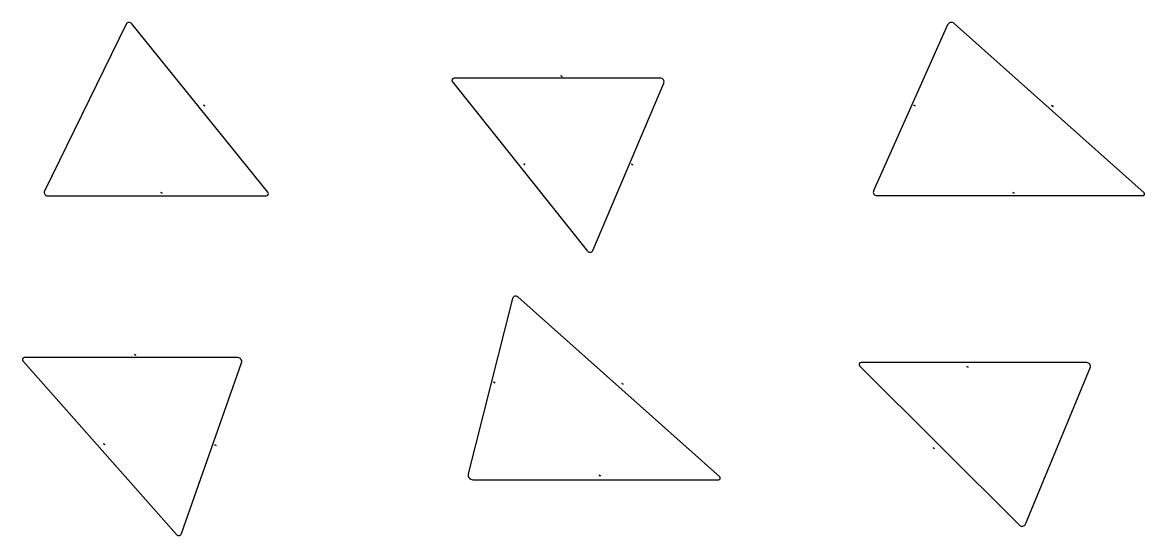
# Model space of a CAD drawing. Header units: metres. Extents: x -1 to 145, y -1 to 19.
# Drawn here: x -0.89 to 7.1, y 5.16 to 8.82 of the extents above; entities that cross this region are included whole.
import ezdxf

# ---------------------------------------------------------------- set-up
doc = ezdxf.new("R2010")
doc.units = ezdxf.units.M
doc.layers.add('LABELS', color=1, linetype='CONTINUOUS')
doc.layers.add('SHAPES', color=3, linetype='CONTINUOUS')

msp = doc.modelspace()

# ---------------------------------------------------------------- linework, layer by layer
at = {"layer": 'LABELS'}
for p, q in [((2.9487, 8.4341), (2.944, 8.4364)), ((2.944, 8.4364), (2.9534, 8.4318)), ((2.9487, 8.4341), (2.944, 8.4364)), ((2.9487, 8.4341), (2.944, 8.4364)), ((2.944, 8.4364), (2.944, 8.4364)), ((2.944, 8.4364), (2.9487, 8.4341)), ((2.9534, 8.4318), (2.944, 8.4364)), ((2.944, 8.4364), (2.944, 8.4364)), ((2.944, 8.4364), (2.9534, 8.4318)), ((2.9487, 8.4341), (2.944, 8.4364)), ((2.944, 8.4364), (2.9534, 8.4318)), ((2.9487, 8.4341), (2.944, 8.4364)), ((2.944, 8.4364), (2.944, 8.4364)), ((2.944, 8.4364), (2.9487, 8.4341)), ((2.944, 8.4364), (2.9487, 8.4341)), ((2.9487, 8.4341), (2.944, 8.4364)), ((2.944, 8.4364), (2.9534, 8.4318)), ((2.9534, 8.4318), (2.9487, 8.4341)), ((2.9534, 8.4318), (2.9487, 8.4341)), ((2.9487, 8.4341), (2.9534, 8.4318)), ((2.9534, 8.4318), (2.9487, 8.4341)), ((2.9487, 8.4341), (2.9534, 8.4318)), ((2.9534, 8.4318), (2.9487, 8.4341)), ((2.9487, 8.4341), (2.9534, 8.4318)), ((2.9534, 8.4318), (2.9487, 8.4341)), ((2.9487, 8.4341), (2.9534, 8.4318)), ((2.9487, 8.4341), (2.9487, 8.4341)), ((2.9534, 8.4318), (2.9534, 8.4318)), ((2.9534, 8.4318), (2.9534, 8.4318)), ((2.9534, 8.4318), (2.9534, 8.4318)), ((0.4052, 8.2252), (0.4005, 8.2275)), ((0.4005, 8.2275), (0.4005, 8.2275)), ((0.4005, 8.2275), (0.4052, 8.2252)), ((0.4005, 8.2275), (0.4098, 8.2229)), ((0.4052, 8.2252), (0.4005, 8.2275)), ((0.4005, 8.2275), (0.4005, 8.2275)), ((0.4005, 8.2275), (0.4052, 8.2252)), ((0.4098, 8.2229), (0.4005, 8.2275)), ((0.4005, 8.2275), (0.4098, 8.2229)), ((0.4052, 8.2252), (0.4005, 8.2275)), ((0.4005, 8.2275), (0.4005, 8.2275)), ((0.4005, 8.2275), (0.4052, 8.2252)), ((0.4098, 8.2229), (0.4005, 8.2275)), ((0.4005, 8.2275), (0.4005, 8.2275)), ((0.4005, 8.2275), (0.4098, 8.2229)), ((0.4052, 8.2252), (0.4005, 8.2275)), ((0.4005, 8.2275), (0.4098, 8.2229)), ((0.4052, 8.2252), (0.4005, 8.2275)), ((0.4005, 8.2275), (0.4005, 8.2275)), ((0.4005, 8.2275), (0.4052, 8.2252)), ((0.4005, 8.2275), (0.4098, 8.2229)), ((0.4098, 8.2229), (0.4005, 8.2275)), ((0.4005, 8.2275), (0.4098, 8.2229)), ((0.4098, 8.2229), (0.4052, 8.2252)), ((0.4052, 8.2252), (0.4098, 8.2229)), ((0.4052, 8.2252), (0.4098, 8.2229)), ((0.4098, 8.2229), (0.4052, 8.2252)), ((0.4052, 8.2252), (0.4098, 8.2229)), ((0.4052, 8.2252), (0.4098, 8.2229)), ((0.4098, 8.2229), (0.4052, 8.2252)), ((0.4052, 8.2252), (0.4098, 8.2229)), ((0.4098, 8.2229), (0.4052, 8.2252)), ((0.4052, 8.2252), (0.4098, 8.2229)), ((0.4098, 8.2229), (0.4052, 8.2252)), ((0.4052, 8.2252), (0.4098, 8.2229)), ((0.4098, 8.2229), (0.4098, 8.2229)), ((0.4098, 8.2229), (0.4098, 8.2229)), ((0.4098, 8.2229), (0.4098, 8.2229)), ((0.4098, 8.2229), (0.4098, 8.2229)), ((0.4098, 8.2229), (0.4098, 8.2229)), ((0.4098, 8.2229), (0.4098, 8.2229)), ((5.4679, 8.2233), (5.4587, 8.2281)), ((5.4587, 8.2281), (5.4589, 8.228)), ((5.4633, 8.2257), (5.4589, 8.228)), ((5.4589, 8.228), (5.4591, 8.2279)), ((5.4591, 8.2279), (5.4589, 8.228)), ((5.4589, 8.228), (5.4633, 8.2257)), ((5.4591, 8.2279), (5.4589, 8.228)), ((5.4589, 8.228), (5.4633, 8.2257)), ((5.4589, 8.228), (5.4681, 8.2232)), ((5.4591, 8.2279), (5.4589, 8.228)), ((5.4589, 8.228), (5.4633, 8.2257)), ((5.4589, 8.228), (5.4633, 8.2257)), ((5.459, 8.2279), (5.4682, 8.2231)), ((5.459, 8.2279), (5.4682, 8.2231)), ((5.4591, 8.2279), (5.4639, 8.2254)), ((5.4639, 8.2254), (5.4591, 8.2279)), ((5.4679, 8.2233), (5.4591, 8.2279)), ((5.4591, 8.2279), (5.4684, 8.2231)), ((5.4639, 8.2254), (5.4591, 8.2279)), ((5.4639, 8.2254), (5.4591, 8.2279)), ((5.4639, 8.2254), (5.4593, 8.2278)), ((5.4639, 8.2254), (5.4593, 8.2278)), ((5.4593, 8.2278), (5.4685, 8.223)), ((5.4679, 8.2233), (5.4633, 8.2257)), ((5.4633, 8.2257), (5.4681, 8.2232)), ((5.4633, 8.2257), (5.4681, 8.2232)), ((5.4633, 8.2257), (5.4681, 8.2232)), ((5.4633, 8.2257), (5.4639, 8.2254)), ((5.4638, 8.2255), (5.4681, 8.2232)), ((5.4638, 8.2255), (5.4681, 8.2232)), ((5.4638, 8.2255), (5.4681, 8.2232)), ((5.4639, 8.2254), (5.4685, 8.223)), ((5.4684, 8.2231), (5.4639, 8.2254)), ((5.4684, 8.2231), (5.4639, 8.2254)), ((5.4684, 8.2231), (5.4639, 8.2254)), ((5.4684, 8.2231), (5.4639, 8.2254)), ((5.4685, 8.223), (5.4679, 8.2233)), ((5.4681, 8.2232), (5.4684, 8.2231)), ((5.4681, 8.2232), (5.4684, 8.2231)), ((5.4681, 8.2232), (5.4684, 8.2231)), ((5.4681, 8.2232), (5.4684, 8.2231)), ((6.4501, 8.2198), (6.4408, 8.2246)), ((6.4408, 8.2246), (6.441, 8.2245)), ((6.4408, 8.2246), (6.4501, 8.2198)), ((6.4454, 8.2222), (6.441, 8.2245)), ((6.441, 8.2245), (6.4412, 8.2244)), ((6.4412, 8.2244), (6.441, 8.2245)), ((6.441, 8.2245), (6.4454, 8.2222)), ((6.4412, 8.2244), (6.441, 8.2245)), ((6.441, 8.2245), (6.4454, 8.2222)), ((6.441, 8.2245), (6.4502, 8.2197)), ((6.4412, 8.2244), (6.441, 8.2245)), ((6.441, 8.2245), (6.4454, 8.2222)), ((6.4411, 8.2244), (6.4503, 8.2196)), ((6.4411, 8.2244), (6.4503, 8.2196)), ((6.4412, 8.2244), (6.446, 8.2219)), ((6.446, 8.2219), (6.4412, 8.2244)), ((6.4501, 8.2198), (6.4412, 8.2244)), ((6.4412, 8.2244), (6.4505, 8.2196)), ((6.446, 8.2219), (6.4412, 8.2244)), ((6.446, 8.2219), (6.4412, 8.2244)), ((6.446, 8.2219), (6.4414, 8.2243)), ((6.446, 8.2219), (6.4414, 8.2243)), ((6.4501, 8.2198), (6.4454, 8.2222)), ((6.4454, 8.2222), (6.4502, 8.2197)), ((6.4454, 8.2222), (6.4502, 8.2197)), ((6.4454, 8.2222), (6.4502, 8.2197)), ((6.4501, 8.2198), (6.4456, 8.2221)), ((6.4456, 8.2221), (6.4502, 8.2197)), ((6.4459, 8.222), (6.4502, 8.2197)), ((6.4459, 8.222), (6.4502, 8.2197)), ((6.4459, 8.222), (6.4502, 8.2197)), ((6.446, 8.2219), (6.4506, 8.2195)), ((6.4505, 8.2196), (6.446, 8.2219)), ((6.4505, 8.2196), (6.446, 8.2219)), ((6.4505, 8.2196), (6.446, 8.2219)), ((6.4505, 8.2196), (6.446, 8.2219)), ((6.4505, 8.2196), (6.446, 8.2219)), ((6.4506, 8.2195), (6.4501, 8.2198)), ((6.4502, 8.2197), (6.4505, 8.2196)), ((6.4502, 8.2197), (6.4505, 8.2196)), ((6.4502, 8.2197), (6.4505, 8.2196)), ((6.4502, 8.2197), (6.4505, 8.2196)), ((6.4502, 8.2197), (6.4505, 8.2196)), ((2.6847, 7.8082), (2.6801, 7.8105)), ((2.6801, 7.8105), (2.6801, 7.8105)), ((2.6801, 7.8105), (2.6847, 7.8082)), ((2.6801, 7.8105), (2.6894, 7.8059)), ((2.6847, 7.8082), (2.6801, 7.8105)), ((2.6801, 7.8105), (2.6801, 7.8105)), ((2.6801, 7.8105), (2.6847, 7.8082)), ((2.6894, 7.8059), (2.6801, 7.8105)), ((2.6801, 7.8105), (2.6894, 7.8059)), ((2.6847, 7.8082), (2.6801, 7.8105)), ((2.6801, 7.8105), (2.6801, 7.8105)), ((2.6801, 7.8105), (2.6847, 7.8082)), ((2.6894, 7.8059), (2.6801, 7.8105)), ((2.6801, 7.8105), (2.6801, 7.8105)), ((2.6801, 7.8105), (2.6894, 7.8059)), ((2.6847, 7.8082), (2.6801, 7.8105)), ((2.6801, 7.8105), (2.6894, 7.8059)), ((2.6847, 7.8082), (2.6801, 7.8105)), ((2.6801, 7.8105), (2.6801, 7.8105)), ((2.6801, 7.8105), (2.6847, 7.8082)), ((2.6801, 7.8105), (2.6894, 7.8059)), ((2.6894, 7.8059), (2.6801, 7.8105)), ((2.6801, 7.8105), (2.6894, 7.8059)), ((2.6894, 7.8059), (2.6847, 7.8082)), ((2.6847, 7.8082), (2.6894, 7.8059)), ((2.6847, 7.8082), (2.6894, 7.8059)), ((2.6894, 7.8059), (2.6847, 7.8082)), ((2.6847, 7.8082), (2.6894, 7.8059)), ((2.6847, 7.8082), (2.6894, 7.8059)), ((2.6894, 7.8059), (2.6847, 7.8082)), ((2.6847, 7.8082), (2.6894, 7.8059)), ((2.6894, 7.8059), (2.6847, 7.8082)), ((2.6847, 7.8082), (2.6894, 7.8059)), ((2.6894, 7.8059), (2.6847, 7.8082)), ((2.6847, 7.8082), (2.6894, 7.8059)), ((2.6894, 7.8059), (2.6894, 7.8059)), ((2.6894, 7.8059), (2.6894, 7.8059)), ((2.6894, 7.8059), (2.6894, 7.8059)), ((2.6894, 7.8059), (2.6894, 7.8059)), ((2.6894, 7.8059), (2.6894, 7.8059)), ((2.6894, 7.8059), (2.6894, 7.8059)), ((3.4522, 7.8058), (3.4475, 7.8081)), ((3.4475, 7.8081), (3.4475, 7.8081)), ((3.4475, 7.8081), (3.4522, 7.8058)), ((3.4475, 7.8081), (3.4568, 7.8035)), ((3.4522, 7.8058), (3.4475, 7.8081)), ((3.4475, 7.8081), (3.4475, 7.8081)), ((3.4475, 7.8081), (3.4522, 7.8058)), ((3.4568, 7.8035), (3.4475, 7.8081)), ((3.4475, 7.8081), (3.4568, 7.8035)), ((3.4522, 7.8058), (3.4475, 7.8081)), ((3.4475, 7.8081), (3.4475, 7.8081)), ((3.4475, 7.8081), (3.4522, 7.8058)), ((3.4568, 7.8035), (3.4475, 7.8081)), ((3.4475, 7.8081), (3.4475, 7.8081)), ((3.4475, 7.8081), (3.4568, 7.8035)), ((3.4522, 7.8058), (3.4475, 7.8081)), ((3.4475, 7.8081), (3.4568, 7.8035)), ((3.4522, 7.8058), (3.4475, 7.8081)), ((3.4475, 7.8081), (3.4475, 7.8081)), ((3.4475, 7.8081), (3.4522, 7.8058)), ((3.4475, 7.8081), (3.4522, 7.8058)), ((3.4522, 7.8058), (3.4475, 7.8081)), ((3.4475, 7.8081), (3.4568, 7.8035)), ((3.4568, 7.8035), (3.4522, 7.8058)), ((3.4522, 7.8058), (3.4568, 7.8035)), ((3.4522, 7.8058), (3.4568, 7.8035)), ((3.4568, 7.8035), (3.4522, 7.8058)), ((3.4522, 7.8058), (3.4568, 7.8035)), ((3.4522, 7.8058), (3.4568, 7.8035)), ((3.4568, 7.8035), (3.4522, 7.8058)), ((3.4522, 7.8058), (3.4568, 7.8035)), ((3.4568, 7.8035), (3.4522, 7.8058)), ((3.4522, 7.8058), (3.4568, 7.8035)), ((3.4568, 7.8035), (3.4522, 7.8058)), ((3.4522, 7.8058), (3.4568, 7.8035)), ((3.4522, 7.8058), (3.4522, 7.8058)), ((3.4568, 7.8035), (3.4568, 7.8035)), ((3.4568, 7.8035), (3.4568, 7.8035)), ((3.4568, 7.8035), (3.4568, 7.8035)), ((3.4568, 7.8035), (3.4568, 7.8035)), ((3.4568, 7.8035), (3.4568, 7.8035)), ((0.1008, 7.6022), (0.0962, 7.6045)), ((0.0962, 7.6045), (0.1055, 7.5999)), ((0.1008, 7.6022), (0.0962, 7.6045)), ((0.1008, 7.6022), (0.0962, 7.6045)), ((0.0962, 7.6045), (0.0962, 7.6045)), ((0.0962, 7.6045), (0.1008, 7.6022)), ((0.1055, 7.5999), (0.0962, 7.6045)), ((0.0962, 7.6045), (0.1055, 7.5999)), ((0.0962, 7.6045), (0.1055, 7.5999)), ((0.1008, 7.6022), (0.0962, 7.6045)), ((0.0962, 7.6045), (0.0962, 7.6045)), ((0.0962, 7.6045), (0.1008, 7.6022)), ((0.0962, 7.6045), (0.1008, 7.6022)), ((0.1008, 7.6022), (0.0962, 7.6045)), ((0.0962, 7.6045), (0.1055, 7.5999)), ((0.1055, 7.5999), (0.1008, 7.6022)), ((0.1055, 7.5999), (0.1008, 7.6022)), ((0.1008, 7.6022), (0.1055, 7.5999)), ((0.1055, 7.5999), (0.1008, 7.6022)), ((0.1008, 7.6022), (0.1055, 7.5999)), ((0.1008, 7.6022), (0.1055, 7.5999)), ((0.1055, 7.5999), (0.1008, 7.6022)), ((0.1008, 7.6022), (0.1055, 7.5999)), ((0.1008, 7.6022), (0.1008, 7.6022)), ((0.1055, 7.5999), (0.1055, 7.5999)), ((0.1055, 7.5999), (0.1055, 7.5999)), ((0.1055, 7.5999), (0.1055, 7.5999)), ((6.1635, 7.6052), (6.1727, 7.6004)), ((6.1681, 7.6028), (6.1636, 7.6051)), ((6.1636, 7.6051), (6.1731, 7.6002)), ((6.1639, 7.605), (6.1636, 7.6051)), ((6.1636, 7.6051), (6.1681, 7.6028)), ((6.1639, 7.605), (6.1636, 7.6051)), ((6.1636, 7.6051), (6.1681, 7.6028)), ((6.1638, 7.6051), (6.173, 7.6003)), ((6.1687, 7.6026), (6.1639, 7.605)), ((6.1687, 7.6026), (6.1639, 7.605)), ((6.1727, 7.6004), (6.1639, 7.605)), ((6.1639, 7.605), (6.1731, 7.6002)), ((6.1687, 7.6026), (6.1639, 7.605)), ((6.1729, 7.6003), (6.1641, 7.605)), ((6.1641, 7.605), (6.1733, 7.6002)), ((6.1729, 7.6003), (6.1681, 7.6028)), ((6.1681, 7.6028), (6.1729, 7.6003)), ((6.1681, 7.6028), (6.1729, 7.6003)), ((6.1685, 7.6026), (6.1729, 7.6003)), ((6.1685, 7.6026), (6.1729, 7.6003)), ((6.1731, 7.6002), (6.1687, 7.6026)), ((6.1731, 7.6002), (6.1687, 7.6026)), ((6.1731, 7.6002), (6.1687, 7.6026)), ((6.1733, 7.6002), (6.1727, 7.6004)), ((6.1727, 7.6004), (6.1729, 7.6003)), ((6.1729, 7.6003), (6.1731, 7.6002)), ((6.1729, 7.6003), (6.1731, 7.6002)), ((-0.0876, 6.4494), (-0.0923, 6.4515)), ((-0.0923, 6.4515), (-0.0829, 6.4468)), ((-0.0923, 6.4513), (-0.0923, 6.4515)), ((-0.0923, 6.4515), (-0.0876, 6.4494)), ((-0.0923, 6.4513), (-0.0923, 6.4515)), ((-0.0923, 6.4515), (-0.0876, 6.4494)), ((-0.0923, 6.4515), (-0.0876, 6.4494)), ((-0.0923, 6.4514), (-0.0829, 6.4469)), ((-0.0876, 6.449), (-0.0923, 6.4513)), ((-0.0876, 6.449), (-0.0923, 6.4513)), ((-0.0829, 6.4471), (-0.0923, 6.4513)), ((-0.0923, 6.4513), (-0.0829, 6.4468)), ((-0.0876, 6.449), (-0.0923, 6.4513)), ((-0.0876, 6.449), (-0.0923, 6.4512)), ((-0.0923, 6.4512), (-0.0829, 6.4467)), ((-0.0829, 6.447), (-0.0876, 6.4494)), ((-0.0876, 6.4494), (-0.0829, 6.447)), ((-0.0876, 6.4494), (-0.0829, 6.447)), ((-0.0876, 6.4494), (-0.0876, 6.449)), ((-0.0876, 6.4491), (-0.0829, 6.447)), ((-0.0876, 6.4491), (-0.0829, 6.447)), ((-0.0829, 6.4468), (-0.0876, 6.449)), ((-0.0829, 6.4468), (-0.0876, 6.449)), ((-0.0829, 6.4468), (-0.0876, 6.449)), ((-0.0829, 6.4467), (-0.0829, 6.4471)), ((-0.0829, 6.447), (-0.0829, 6.4468)), ((-0.0829, 6.447), (-0.0829, 6.4468)), ((5.8411, 6.3639), (5.8363, 6.3659)), ((5.8365, 6.3658), (5.8363, 6.3659)), ((5.8363, 6.3659), (5.8411, 6.3639)), ((5.8365, 6.3658), (5.8363, 6.3659)), ((5.8363, 6.3659), (5.8411, 6.3639)), ((5.8365, 6.3658), (5.8363, 6.3659)), ((5.8363, 6.3659), (5.8411, 6.3639)), ((5.8363, 6.3659), (5.8366, 6.3658)), ((5.846, 6.3619), (5.8363, 6.3659)), ((5.8365, 6.3658), (5.8363, 6.3659)), ((5.8363, 6.3659), (5.8411, 6.3639)), ((5.8459, 6.3619), (5.8363, 6.3659)), ((5.846, 6.3619), (5.8364, 6.3659)), ((5.846, 6.3619), (5.8364, 6.3659)), ((5.8414, 6.3638), (5.8365, 6.3658)), ((5.8411, 6.3639), (5.8365, 6.3658)), ((5.8413, 6.3638), (5.8365, 6.3658)), ((5.8414, 6.3638), (5.8365, 6.3658)), ((5.8411, 6.3639), (5.8365, 6.3658)), ((5.8414, 6.3638), (5.8365, 6.3658)), ((5.8411, 6.3639), (5.8365, 6.3658)), ((5.8366, 6.3658), (5.8365, 6.3658)), ((5.8365, 6.3658), (5.8459, 6.3619)), ((5.8366, 6.3658), (5.8414, 6.3638)), ((5.8462, 6.3618), (5.8366, 6.3658)), ((5.8366, 6.3658), (5.8413, 6.3638)), ((5.8366, 6.3658), (5.846, 6.3619)), ((5.8462, 6.3618), (5.8366, 6.3658)), ((5.846, 6.3619), (5.8411, 6.3639)), ((5.8411, 6.3639), (5.846, 6.3619)), ((5.8411, 6.3639), (5.8459, 6.3619)), ((5.8411, 6.3639), (5.846, 6.3619)), ((5.8411, 6.3639), (5.846, 6.3619)), ((5.8414, 6.3638), (5.8461, 6.3619)), ((5.8461, 6.3619), (5.8414, 6.3638)), ((5.8461, 6.3619), (5.8414, 6.3638)), ((5.8461, 6.3619), (5.8414, 6.3638)), ((5.8461, 6.3619), (5.846, 6.3619)), ((5.846, 6.3619), (5.8461, 6.3619)), ((5.846, 6.3619), (5.8461, 6.3619)), ((5.846, 6.3619), (5.8461, 6.3619)), ((2.4696, 6.252), (2.4647, 6.2539)), ((2.4649, 6.2541), (2.4648, 6.254)), ((2.4648, 6.2541), (2.4746, 6.2503)), ((2.4648, 6.254), (2.4649, 6.2541)), ((2.4648, 6.254), (2.4649, 6.2541)), ((2.4648, 6.2541), (2.4746, 6.2503)), ((2.4648, 6.254), (2.4649, 6.2541)), ((2.4648, 6.254), (2.4649, 6.2541)), ((2.4648, 6.254), (2.4696, 6.252)), ((2.4696, 6.252), (2.4648, 6.254)), ((2.4696, 6.252), (2.4648, 6.254)), ((2.4747, 6.2505), (2.4648, 6.254)), ((2.4648, 6.254), (2.4745, 6.2503)), ((2.4696, 6.252), (2.4648, 6.254)), ((2.4696, 6.252), (2.4648, 6.254)), ((2.4699, 6.2524), (2.4649, 6.2541)), ((2.4649, 6.2541), (2.4699, 6.2524)), ((2.4649, 6.2541), (2.4699, 6.2524)), ((2.4649, 6.2541), (2.4699, 6.2524)), ((2.4649, 6.2541), (2.4699, 6.2524)), ((2.465, 6.2542), (2.4747, 6.2505)), ((2.4696, 6.2521), (2.4747, 6.2504)), ((2.4696, 6.2521), (2.4747, 6.2504)), ((2.4696, 6.2521), (2.4747, 6.2504)), ((2.4696, 6.2521), (2.4747, 6.2504)), ((2.4696, 6.252), (2.4744, 6.2502)), ((2.4745, 6.2503), (2.4696, 6.252)), ((2.4745, 6.2503), (2.4696, 6.252)), ((2.4745, 6.2503), (2.4696, 6.252)), ((2.4745, 6.2503), (2.4696, 6.252)), ((2.4745, 6.2503), (2.4696, 6.252)), ((2.4747, 6.2505), (2.4698, 6.2523)), ((2.4698, 6.2523), (2.4747, 6.2504)), ((2.4747, 6.2505), (2.4699, 6.2524)), ((2.4699, 6.2524), (2.4747, 6.2504)), ((2.4699, 6.2524), (2.4747, 6.2504)), ((2.4699, 6.2524), (2.4747, 6.2504)), ((2.4699, 6.2524), (2.4747, 6.2504)), ((2.4744, 6.2502), (2.4747, 6.2505)), ((2.4747, 6.2504), (2.4745, 6.2503)), ((2.4747, 6.2504), (2.4745, 6.2503)), ((2.4747, 6.2504), (2.4745, 6.2503)), ((2.4747, 6.2504), (2.4745, 6.2503)), ((2.4747, 6.2504), (2.4745, 6.2503)), ((3.3837, 6.2416), (3.3788, 6.2435)), ((3.3837, 6.2416), (3.3788, 6.2435)), ((3.379, 6.2437), (3.3789, 6.2436)), ((3.3789, 6.2437), (3.3887, 6.2399)), ((3.3789, 6.2436), (3.379, 6.2437)), ((3.3789, 6.2436), (3.379, 6.2437)), ((3.3789, 6.2437), (3.3887, 6.2399)), ((3.3789, 6.2436), (3.379, 6.2437)), ((3.3789, 6.2436), (3.3837, 6.2416)), ((3.3837, 6.2416), (3.3789, 6.2436)), ((3.3837, 6.2416), (3.3789, 6.2436)), ((3.3888, 6.2401), (3.3789, 6.2436)), ((3.3789, 6.2436), (3.3886, 6.2399)), ((3.3837, 6.2416), (3.3789, 6.2436)), ((3.3839, 6.242), (3.379, 6.2437)), ((3.379, 6.2437), (3.3839, 6.242)), ((3.379, 6.2437), (3.3839, 6.242)), ((3.379, 6.2437), (3.3839, 6.242)), ((3.3791, 6.2438), (3.3888, 6.2401)), ((3.3791, 6.2438), (3.3888, 6.2401)), ((3.3837, 6.2417), (3.3887, 6.24)), ((3.3837, 6.2417), (3.3887, 6.24)), ((3.3837, 6.2417), (3.3887, 6.24)), ((3.3837, 6.2416), (3.3885, 6.2398)), ((3.3886, 6.2399), (3.3837, 6.2416)), ((3.3886, 6.2399), (3.3837, 6.2416)), ((3.3886, 6.2399), (3.3837, 6.2416)), ((3.3886, 6.2399), (3.3837, 6.2416)), ((3.3886, 6.2399), (3.3837, 6.2416)), ((3.3888, 6.2401), (3.3839, 6.242)), ((3.3839, 6.242), (3.3887, 6.24)), ((3.3839, 6.242), (3.3887, 6.24)), ((3.3839, 6.242), (3.3887, 6.24)), ((3.3888, 6.2401), (3.3839, 6.2419)), ((3.3839, 6.2419), (3.3887, 6.24)), ((3.3888, 6.2401), (3.3839, 6.2419)), ((3.3839, 6.2419), (3.3887, 6.24)), ((3.3885, 6.2398), (3.3888, 6.2401)), ((3.3887, 6.24), (3.3886, 6.2399)), ((3.3887, 6.24), (3.3886, 6.2399)), ((3.3887, 6.24), (3.3886, 6.2399)), ((3.3887, 6.24), (3.3886, 6.2399)), ((3.3887, 6.24), (3.3886, 6.2399)), ((-0.3122, 5.8147), (-0.3029, 5.8101)), ((-0.3075, 5.8124), (-0.3122, 5.8146)), ((-0.3122, 5.8146), (-0.3122, 5.8144)), ((-0.3122, 5.8144), (-0.3122, 5.8146)), ((-0.3122, 5.8146), (-0.3075, 5.8124)), ((-0.3122, 5.8144), (-0.3122, 5.8146)), ((-0.3122, 5.8146), (-0.3075, 5.8124)), ((-0.3122, 5.8144), (-0.3122, 5.8146)), ((-0.3122, 5.8146), (-0.3075, 5.8124)), ((-0.3122, 5.8146), (-0.3075, 5.8124)), ((-0.3122, 5.8145), (-0.3029, 5.8099)), ((-0.3122, 5.8145), (-0.3029, 5.8099)), ((-0.3122, 5.8144), (-0.3075, 5.812)), ((-0.3075, 5.812), (-0.3122, 5.8144)), ((-0.3075, 5.812), (-0.3122, 5.8144)), ((-0.3029, 5.8101), (-0.3122, 5.8144)), ((-0.3122, 5.8144), (-0.3029, 5.8098)), ((-0.3075, 5.812), (-0.3122, 5.8144)), ((-0.3075, 5.812), (-0.3122, 5.8143)), ((-0.3075, 5.812), (-0.3122, 5.8143)), ((-0.3122, 5.8143), (-0.3029, 5.8097)), ((-0.3029, 5.8101), (-0.3075, 5.8124)), ((-0.3075, 5.8124), (-0.3029, 5.81)), ((-0.3075, 5.8124), (-0.3029, 5.81)), ((-0.3075, 5.8124), (-0.3029, 5.81)), ((-0.3075, 5.8124), (-0.3075, 5.812)), ((-0.3029, 5.8101), (-0.3075, 5.8123)), ((-0.3075, 5.8123), (-0.3029, 5.81)), ((-0.3075, 5.8121), (-0.3029, 5.81)), ((-0.3075, 5.8121), (-0.3029, 5.81)), ((-0.3075, 5.8121), (-0.3029, 5.81)), ((-0.3075, 5.812), (-0.3029, 5.8097)), ((-0.3029, 5.8098), (-0.3075, 5.812)), ((-0.3029, 5.8098), (-0.3075, 5.812)), ((-0.3029, 5.8098), (-0.3075, 5.812)), ((-0.3029, 5.8098), (-0.3075, 5.812)), ((-0.3029, 5.8097), (-0.3029, 5.8101)), ((-0.3029, 5.81), (-0.3029, 5.8098)), ((-0.3029, 5.81), (-0.3029, 5.8098)), ((-0.3029, 5.81), (-0.3029, 5.8098)), ((-0.3029, 5.81), (-0.3029, 5.8098)), ((0.4817, 5.8078), (0.4911, 5.8033)), ((0.4864, 5.8056), (0.4817, 5.8077)), ((0.4817, 5.8077), (0.4817, 5.8075)), ((0.4817, 5.8075), (0.4817, 5.8077)), ((0.4817, 5.8077), (0.4864, 5.8056)), ((0.4817, 5.8075), (0.4817, 5.8077)), ((0.4817, 5.8077), (0.4864, 5.8056)), ((0.4817, 5.8075), (0.4817, 5.8077)), ((0.4817, 5.8077), (0.4864, 5.8056)), ((0.4817, 5.8075), (0.4817, 5.8077)), ((0.4817, 5.8077), (0.4864, 5.8056)), ((0.4817, 5.8076), (0.4911, 5.8031)), ((0.4817, 5.8076), (0.4911, 5.8031)), ((0.4817, 5.8075), (0.4864, 5.8052)), ((0.4864, 5.8052), (0.4817, 5.8075)), ((0.4864, 5.8052), (0.4817, 5.8075)), ((0.4911, 5.8033), (0.4817, 5.8075)), ((0.4817, 5.8075), (0.4911, 5.803)), ((0.4864, 5.8052), (0.4817, 5.8075)), ((0.4864, 5.8052), (0.4817, 5.8075)), ((0.4864, 5.8052), (0.4817, 5.8074)), ((0.4911, 5.8033), (0.4864, 5.8056)), ((0.4864, 5.8056), (0.4911, 5.8032)), ((0.4864, 5.8056), (0.4911, 5.8032)), ((0.4864, 5.8056), (0.4911, 5.8032)), ((0.4864, 5.8056), (0.4911, 5.8032)), ((0.4911, 5.8033), (0.4864, 5.8055)), ((0.4864, 5.8055), (0.4911, 5.8032)), ((0.4864, 5.8053), (0.4911, 5.8032)), ((0.4864, 5.8053), (0.4911, 5.8032)), ((0.4864, 5.8053), (0.4911, 5.8032)), ((0.4864, 5.8053), (0.4911, 5.8032)), ((0.4864, 5.8052), (0.4911, 5.8029)), ((0.4911, 5.803), (0.4864, 5.8052)), ((0.4911, 5.803), (0.4864, 5.8052)), ((0.4911, 5.803), (0.4864, 5.8052)), ((0.4911, 5.803), (0.4864, 5.8052)), ((0.4911, 5.803), (0.4864, 5.8052)), ((0.4911, 5.8029), (0.4911, 5.8033)), ((0.4911, 5.8032), (0.4911, 5.803)), ((0.4911, 5.8032), (0.4911, 5.803)), ((0.4911, 5.8032), (0.4911, 5.803)), ((0.4911, 5.8032), (0.4911, 5.803)), ((0.4911, 5.8032), (0.4911, 5.803)), ((5.6013, 5.7839), (5.5965, 5.7859)), ((5.5965, 5.7859), (5.5968, 5.7858)), ((5.6062, 5.782), (5.5965, 5.7859)), ((5.5968, 5.7858), (5.5966, 5.7859)), ((5.5966, 5.7859), (5.6013, 5.7839)), ((5.5968, 5.7858), (5.5966, 5.7859)), ((5.5966, 5.7859), (5.6013, 5.7839)), ((5.5968, 5.7858), (5.5966, 5.7859)), ((5.5966, 5.7859), (5.6013, 5.7839)), ((5.6062, 5.7819), (5.5966, 5.7859)), ((5.5968, 5.7858), (5.5966, 5.7859)), ((5.5966, 5.7859), (5.6013, 5.7839)), ((5.6063, 5.7819), (5.5967, 5.7859)), ((5.6063, 5.7819), (5.5967, 5.7859)), ((5.5968, 5.7858), (5.6016, 5.7838)), ((5.6016, 5.7838), (5.5968, 5.7858)), ((5.6014, 5.7839), (5.5968, 5.7858)), ((5.6065, 5.7818), (5.5968, 5.7858)), ((5.5968, 5.7858), (5.6016, 5.7838)), ((5.6016, 5.7838), (5.5968, 5.7858)), ((5.6016, 5.7838), (5.5968, 5.7858)), ((5.6014, 5.7839), (5.5968, 5.7858)), ((5.5968, 5.7858), (5.6062, 5.7819)), ((5.6016, 5.7838), (5.5968, 5.7858)), ((5.6014, 5.7839), (5.5968, 5.7858)), ((5.6062, 5.7819), (5.6013, 5.7839)), ((5.6013, 5.7839), (5.6062, 5.7819)), ((5.6013, 5.7839), (5.6062, 5.782)), ((5.6013, 5.7839), (5.6062, 5.7819)), ((5.6013, 5.7839), (5.6062, 5.7819)), ((5.6016, 5.7838), (5.6013, 5.7839)), ((5.6013, 5.7839), (5.6062, 5.782)), ((5.6016, 5.7838), (5.6064, 5.7819)), ((5.6064, 5.7819), (5.6016, 5.7838)), ((5.6064, 5.7819), (5.6016, 5.7838)), ((5.6064, 5.7819), (5.6016, 5.7838)), ((5.6064, 5.7819), (5.6016, 5.7838)), ((5.6064, 5.7819), (5.6062, 5.7819)), ((5.6062, 5.7819), (5.6064, 5.7819)), ((5.6062, 5.7819), (5.6064, 5.7819)), ((5.6062, 5.7819), (5.6064, 5.7819)), ((3.2183, 5.59), (3.2185, 5.5901)), ((3.2183, 5.59), (3.2185, 5.5901)), ((3.2231, 5.588), (3.2183, 5.59)), ((3.2231, 5.588), (3.2183, 5.59)), ((3.2231, 5.588), (3.2183, 5.59)), ((3.2231, 5.588), (3.2183, 5.5899)), ((3.2231, 5.588), (3.2183, 5.5899)), ((3.2183, 5.5899), (3.228, 5.5862)), ((3.2184, 5.5901), (3.2282, 5.5863)), ((3.2234, 5.5884), (3.2185, 5.5901)), ((3.2185, 5.5901), (3.2281, 5.5863)), ((3.2185, 5.5901), (3.2234, 5.5884)), ((3.2185, 5.5901), (3.2234, 5.5884)), ((3.2185, 5.5901), (3.2234, 5.5884)), ((3.2186, 5.5902), (3.2283, 5.5865)), ((3.2234, 5.5884), (3.2231, 5.588)), ((3.2281, 5.5863), (3.2231, 5.588)), ((3.2281, 5.5863), (3.2231, 5.588)), ((3.2281, 5.5863), (3.2231, 5.588)), ((3.2281, 5.5863), (3.2231, 5.588)), ((3.2232, 5.5881), (3.2282, 5.5864)), ((3.2232, 5.5881), (3.2282, 5.5864)), ((3.2282, 5.5864), (3.2234, 5.5884)), ((3.2234, 5.5884), (3.2282, 5.5864)), ((3.2234, 5.5884), (3.2282, 5.5864)), ((3.2283, 5.5865), (3.2234, 5.5883)), ((3.2234, 5.5883), (3.2282, 5.5864)), ((3.2282, 5.5864), (3.2281, 5.5863)), ((3.2282, 5.5864), (3.2281, 5.5863)), ((3.2282, 5.5864), (3.2281, 5.5863))]:
    msp.add_line(p, q, dxfattribs=at)
at = {"layer": 'SHAPES'}
for p, q in [((-0.1513, 8.8042), (-0.7318, 7.6154)), ((0.8592, 7.6073), (-0.1109, 8.8088)), ((5.6988, 8.7997), (5.1721, 7.6183)), ((7.0979, 7.6034), (5.7461, 8.8098)), ((2.1724, 8.3944), (3.1358, 7.1873)), ((3.6539, 8.4203), (2.1849, 8.4203)), ((3.173, 7.1924), (3.6776, 8.3846)), ((-0.7107, 7.5816), (0.847, 7.5816)), ((5.1948, 7.5832), (7.0902, 7.5832)), ((2.6011, 6.8503), (2.2851, 5.5999)), ((4.0765, 5.5787), (2.6377, 6.8615)), ((-0.8858, 6.4049), (0.208, 5.1678)), ((0.6437, 6.4291), (-0.8749, 6.4291)), ((6.6901, 6.393), (5.0813, 6.393)), ((0.2441, 5.1749), (0.6707, 6.3911)), ((5.0721, 6.371), (6.2111, 5.2342)), ((6.2535, 5.2426), (6.7142, 6.357)), ((2.3173, 5.5586), (4.0689, 5.5586))]:
    msp.add_line(p, q, dxfattribs=at)
for centre, radius, start, end in [((-0.1296, 8.7936), 0.0242, -321.08075, -206.02328), ((5.7262, 8.7875), 0.03, -311.74884, -204.03247), ((2.1849, 8.4044), 0.016, -270, -141.40411), ((3.6539, 8.3946), 0.0257, -22.94197, 90), ((-0.7107, 7.6051), 0.0235, -206.02328, -90), ((0.847, 7.5974), 0.0158, -90, 38.91925), ((5.1948, 7.6081), 0.0249, -204.03247, -90), ((7.0902, 7.5948), 0.0115, -90, 48.25116), ((3.1529, 7.201), 0.0218, -141.40411, -22.94197), ((2.6228, 6.8448), 0.0224, -311.72015, -194.18145), ((-0.8749, 6.4146), 0.0145, -270, -138.52109), ((0.6437, 6.4005), 0.0286, -19.32762, 90), ((5.0813, 6.3801), 0.0129, -270, -134.94765), ((6.6901, 6.3669), 0.0261, -22.4578, 90), ((2.3173, 5.5918), 0.0332, -194.18145, -90), ((4.0689, 5.5701), 0.0115, -90, 48.27985), ((6.2295, 5.2526), 0.0261, -134.94765, -22.4578), ((0.224, 5.1819), 0.0213, -138.52109, -19.32762)]:
    msp.add_arc(centre, radius, start, end, dxfattribs=at)

doc.saveas('drawing.dxf')
